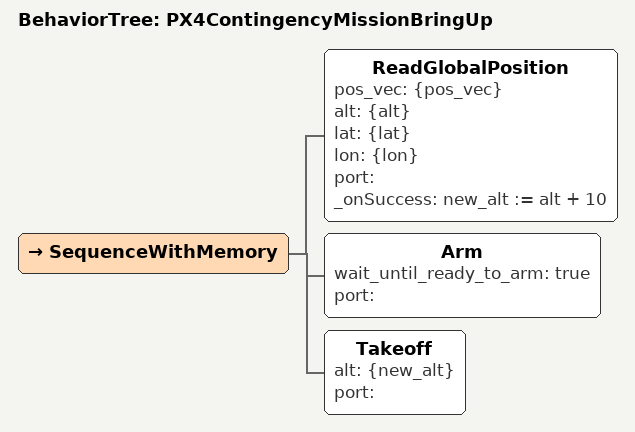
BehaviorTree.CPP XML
<?xml version="1.0" encoding="UTF-8"?>
<root BTCPP_format="4"
      main_tree_to_execute="PX4ContingencyMissionBringUp">
  <BehaviorTree ID="PX4ContingencyMissionBringUp">
    <SequenceWithMemory>
      <ReadGlobalPosition pos_vec="{pos_vec}"
                          alt="{alt}"
                          lat="{lat}"
                          lon="{lon}"
                          port=""
                          _onSuccess="new_alt := alt + 10"/>
      <Arm wait_until_ready_to_arm="true"
           port=""/>
      <Takeoff alt="{new_alt}"
               port=""/>
    </SequenceWithMemory>
  </BehaviorTree>

</root>
